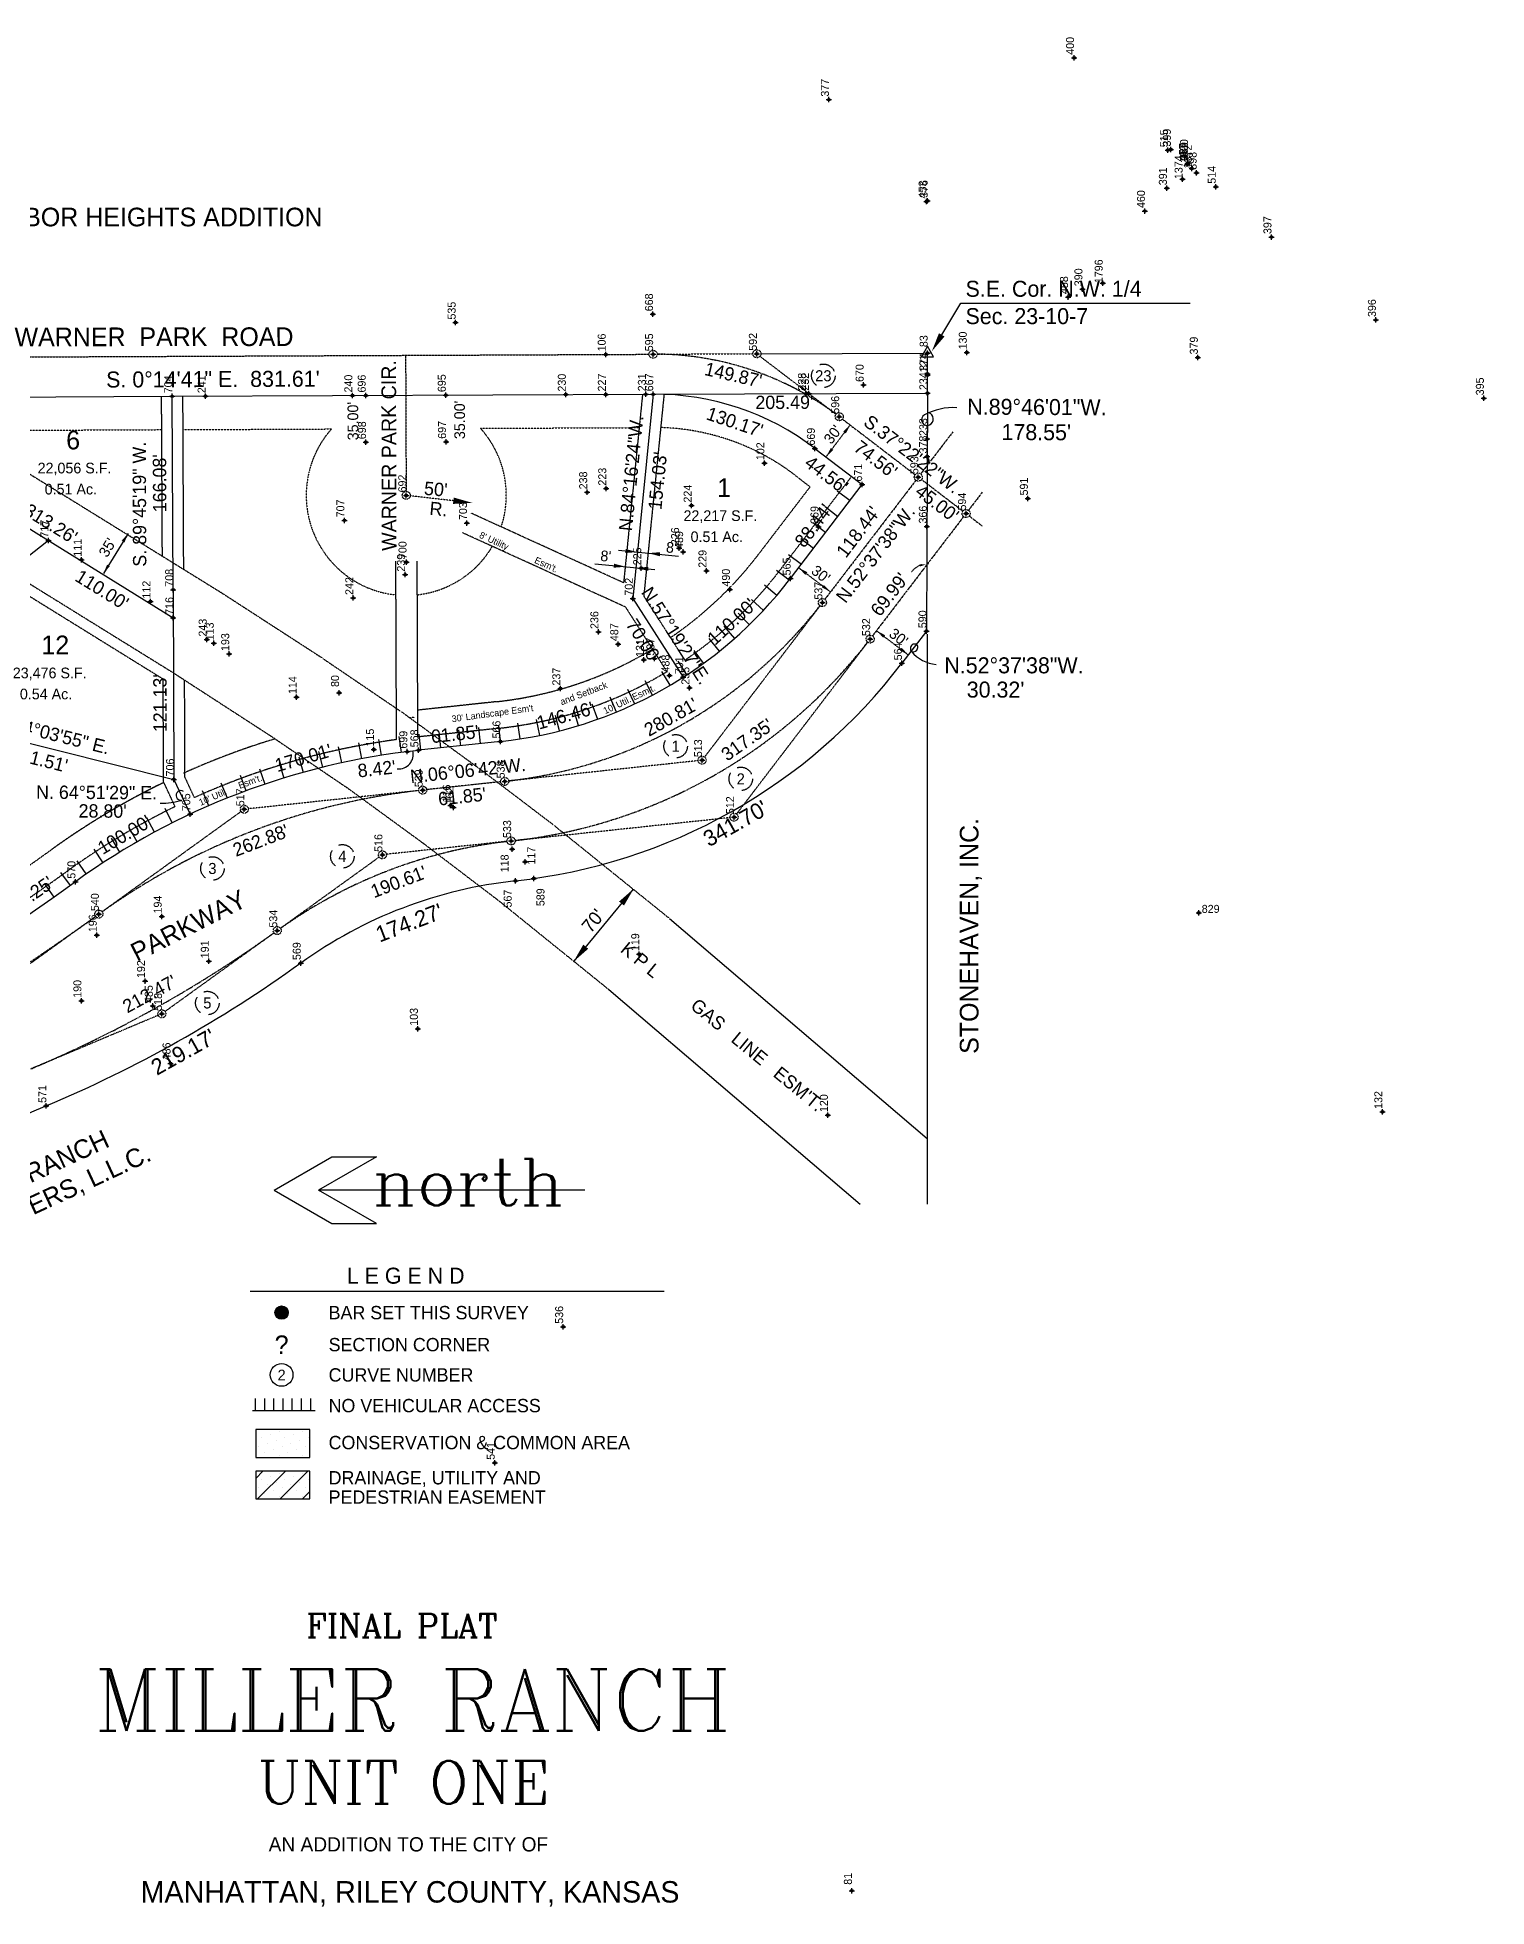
# Model space of a CAD drawing. Extents: x 26090 to 29323, y 9677 to 11446.
# Drawn here: x 28237 to 29323, y 10045 to 11446 of the extents above; entities that cross this region are included whole.
import ezdxf
from ezdxf.enums import TextEntityAlignment as Align

# ---------------------------------------------------------------- set-up
doc = ezdxf.new("R2010")
doc.units = 0
doc.header["$MEASUREMENT"] = 0
doc.header["$PDMODE"] = 34
doc.header["$PDSIZE"] = 2
for name, pattern in [('CENTER2', [1.125, 0.75, -0.125, 0.125, -0.125]), ('HIDDEN', [0.375, 0.25, -0.125]), ('HIDDEN2', [0.1875, 0.125, -0.0625])]:
    doc.linetypes.add(name, pattern=pattern)
doc.layers.get('0').update_dxf_attribs({"linetype": 'CONTINUOUS'})
for name, color, linetype in [('V-ANNO', 7, 'CONTINUOUS'), ('V-ANNO-BRNG', 8, 'CONTINUOUS'), ('V-ANNO-LGDN', 7, 'CONTINUOUS'), ('V-ANNO-TTLB', 8, 'CONTINUOUS'), ('V-CTRL', 8, 'CONTINUOUS'), ('V-ESMT', 5, 'HIDDEN'), ('V-ESMT-DIM', 7, 'CONTINUOUS'), ('V-ESMT-TEXT', 5, 'CONTINUOUS'), ('V-PROP-AREA', 8, 'CONTINUOUS'), ('V-PROP-DIM', 7, 'CONTINUOUS'), ('V-PROP-LINE', 1, 'CONTINUOUS'), ('V-PROP-SBCK', 8, 'HIDDEN2'), ('V-PROP-TEXT', 1, 'CONTINUOUS'), ('V-ROAD-CNTR', 3, 'CENTER2'), ('V-ROAD-DIM', 36, 'HIDDEN2'), ('V-ROAD-TEXT', 7, 'CONTINUOUS'), ('V-SITE-FENC', 5, 'CONTINUOUS')]:
    doc.layers.add(name, color=color, linetype=linetype)
doc.styles.add('DASHED', font='DASHED')
doc.styles.add('TITLE', font='COMPLEX')

# ---------------------------------------------------------------- blocks, each defined once
blk = doc.blocks.new('CURVNO')
blk.add_circle((0, 0), 0.085)
blk.add_attdef('CURVE', text='', height=0.08).set_placement((0, 0), align=Align.MIDDLE)
blk = doc.blocks.new('*X1')
at = {"color": 0}
for p, q in [((30182.4, 11563.4), (30182.4, 11563.4)), ((30189, 11565.6), (30189, 11565.6)), ((30195.7, 11567.8), (30195.7, 11567.8)), ((30200.1, 11563.4), (30200.1, 11563.4)), ((30206.7, 11565.6), (30206.7, 11565.6)), ((30213.3, 11567.8), (30213.3, 11567.8)), ((30217.8, 11563.4), (30217.8, 11563.4)), ((30180.2, 11556.8), (30180.2, 11556.8)), ((30184.6, 11552.4), (30184.6, 11552.4)), ((30186.8, 11559), (30186.8, 11559)), ((30191.2, 11554.6), (30191.2, 11554.6)), ((30193.5, 11561.2), (30193.5, 11561.2)), ((30195.7, 11550.1), (30195.7, 11550.1)), ((30197.9, 11556.8), (30197.9, 11556.8)), ((30202.3, 11552.4), (30202.3, 11552.4)), ((30204.5, 11559), (30204.5, 11559)), ((30208.9, 11554.6), (30208.9, 11554.6)), ((30211.1, 11561.2), (30211.1, 11561.2)), ((30213.3, 11550.1), (30213.3, 11550.1)), ((30215.6, 11556.8), (30215.6, 11556.8))]:
    blk.add_line(p, q, dxfattribs=at)
blk = doc.blocks.new('*X2')
at = {"color": 0}
for p, q in [((30174.4, 11348.6), (30179.8, 11354)), ((30175.8, 11333.2), (30196.6, 11354)), ((30192.6, 11333.2), (30213.4, 11354)), ((30209.4, 11333.2), (30214.9, 11338.7))]:
    blk.add_line(p, q, dxfattribs=at)

msp = doc.modelspace()

# ---------------------------------------------------------------- linework, layer by layer
at = {"layer": 'V-ANNO-BRNG'}
for p, q in [((28914.5, 11223.2), (28928.9, 11247)), ((28928.9, 11247), (29100.8, 11247)), ((28779, 11209.1), (28901, 11209.6)), ((28903.8, 11179.6), (28903.9, 11206.8)), ((28903.7, 10998.9), (28903.7, 10571.4))]:
    msp.add_line(p, q, dxfattribs=at)
msp.add_lwpolyline([(28904, 11214.7), (28899.4, 11206.8), (28908.5, 11206.8)], close=True, dxfattribs=at)
msp.add_solid([(28916.6, 11222), (28912.5, 11224.5), (28907.1, 11210.9)], dxfattribs=at)
at = {"layer": 'V-ANNO-LGDN'}
for p, q in [((28414.1, 10582.1), (28457.4, 10607.1)), ((28490.8, 10607.1), (28447.5, 10582.1)), ((28457.4, 10607.1), (28490.8, 10607.1)), ((28414.1, 10582.1), (28457.4, 10557.1)), ((28647, 10582.1), (28447.5, 10582.1)), ((28490.8, 10557.1), (28447.5, 10582.1)), ((28457.4, 10557.1), (28490.8, 10557.1)), ((28396.1, 10506.2), (28706.5, 10506.2)), ((28444.9, 10416.6), (28398, 10416.6)), ((28400.3, 10416.6), (28400.3, 10425.7)), ((28407.1, 10416.6), (28407.1, 10425.7)), ((28414, 10416.6), (28414, 10425.7)), ((28420.9, 10416.6), (28420.9, 10425.7)), ((28427.8, 10416.6), (28427.8, 10425.7)), ((28434.7, 10416.6), (28434.7, 10425.7)), ((28441.6, 10416.6), (28441.6, 10425.7)), ((28440.8, 10402.5), (28400.4, 10402.5)), ((28400.4, 10402.5), (28400.4, 10381.7)), ((28440.8, 10381.7), (28440.8, 10402.5)), ((28400.4, 10381.7), (28440.8, 10381.7)), ((28440.8, 10371.3), (28400.4, 10371.3)), ((28400.4, 10371.3), (28400.4, 10350.5)), ((28440.8, 10350.5), (28440.8, 10371.3)), ((28400.4, 10350.5), (28440.8, 10350.5))]:
    msp.add_line(p, q, dxfattribs=at)
at = {"layer": 'V-ANNO-LGDN', "const_width": 4.84}
msp.add_lwpolyline([(28417.3, 10490.2, 1), (28422.1, 10490.2, 1)], format="xyb", close=True, dxfattribs=at)
at = {"layer": 'V-ANNO-LGDN'}
msp.add_circle((28419.8, 10490.2), 5, dxfattribs=at)
for p in [(28630.8, 10479.6), (28579.5, 10377.6)]:
    msp.add_point(p, dxfattribs=at)
at = {"layer": 'V-CTRL'}
for p in [(29013.7, 11431), (28830, 11399.6), (29084.1, 11361.7), (29086.3, 11362.2), (29098.4, 11351.3), (29099.1, 11352.1), (29099.1, 11352.1), (29095.1, 11340), (29102, 11348), (29105.6, 11344.8), (28903.2, 11323.3), (28904, 11323.7), (29083.3, 11333.2), (29119.9, 11334.3), (29066.9, 11316.1), (29161.7, 11296.6), (29009.2, 11251.6), (29020, 11257.5), (29035.2, 11262), (28698.1, 11238.7), (28550.2, 11232.5), (29240, 11234.4), (28904, 11209.6), (28933.3, 11210.1), (28662.7, 11208.6), (28698.2, 11208.7), (28776, 11209.1), (29106.5, 11206.3), (28856, 11185.7), (28903.9, 11194), (28903.9, 11193), (28337.8, 11177.2), (28362.8, 11177.3), (28472.8, 11177.8), (28482.8, 11177.8), (28542.8, 11178.1), (28632.8, 11178.5), (28662.8, 11178.6), (28692.8, 11178.7), (28698.3, 11178.7), (28812.8, 11179.2), (28815, 11179.2), (28903.8, 11179.6), (29320.9, 11175.7), (28837.7, 11161.9), (28483, 11142.8), (28543, 11143.1), (28903.7, 11145.2), (28781.6, 11127.1), (28819.5, 11138), (28903.6, 11132.1), (28897, 11116.6), (28513.2, 11102.9), (28648.8, 11105.2), (28663.1, 11108), (28854.9, 11111), (28979.1, 11100.6), (28466.8, 11084.2), (28727.1, 11095.3), (28932.8, 11089.3), (28558.7, 11082.2), (28822.2, 11079.3), (28903.4, 11079.6), (28245, 11069), (28717.7, 11063.3), (28720.7, 11060.5), (28269.9, 11054.7), (28512.3, 11043.5), (28513.4, 11052.9), (28689.3, 11048.3), (28738.2, 11046.4), (28338.5, 11032.2), (28755.8, 11032.3), (28801.3, 11040.7), (28321.4, 11023.3), (28473.5, 11026), (28683, 11025.5), (28825.1, 11022.5), (28338.6, 11011.1), (28657.2, 11000.5), (28903.1, 11001.1), (28363.6, 10994.8), (28368.9, 10992), (28672.1, 10991.4), (28860.9, 10995.2), (28380.5, 10984), (28691.3, 10979.6), (28699.2, 10980.5), (28884.7, 10977), (28628.7, 10958.1), (28710.5, 10967.9), (28720.8, 10966.6), (28725.4, 10958.7), (28431, 10951.7), (28462.8, 10954.8), (28583.8, 10918.4), (28489, 10912.4), (28514, 10910.8), (28522.3, 10911.8), (28734.9, 10904.4), (28339.1, 10890), (28587, 10888.5), (28525.5, 10881.9), (28351.3, 10863.9), (28391.8, 10867.6), (28546.4, 10870.5), (28548.6, 10869), (28758.9, 10861.7), (28495.3, 10833.4), (28591.8, 10843.8), (28592.7, 10837.6), (28602.2, 10828.1), (28265.2, 10813.3), (28595, 10813.9), (28608.8, 10815.7), (28282.8, 10789), (29107.2, 10789.9), (28329.9, 10787.2), (28416.5, 10776.6), (28281.2, 10773.2), (28365.2, 10753.6), (28434.1, 10752.3), (28687.8, 10759), (28317.4, 10738.8), (28269.7, 10724), (28323.2, 10720.1), (28330.1, 10714.2), (28521.9, 10703), (28336.5, 10677.1), (28243.4, 10645.2), (29244.8, 10640.7), (28847.2, 10056.8)]:
    msp.add_point(p, dxfattribs=at)
at = {"layer": 'V-ESMT'}
for p, q in [((27958.1, 11205.6), (28337.8, 10970.4)), ((28138.2, 11176.3), (28375.2, 11029.6)), ((28330.4, 11057.4), (28329.8, 11177.2)), ((28346.4, 11047.4), (28345.8, 11177.2)), ((28690.3, 11178.7), (28676.1, 11037.4)), ((28706.4, 11178.6), (28691.2, 11027.4)), ((28793.3, 11046.8), (28847, 11117.1)), ((28777.4, 11058.9), (28815.9, 11109.3)), ((28676.1, 11037.4), (28562, 11089.5)), ((28677.5, 11019.2), (28555.3, 11074.9)), ((28505.9, 10919.8), (28505.4, 11053.6)), ((28521.9, 10921.8), (28521.4, 11053.6)), ((28216.3, 11036.3), (28330.7, 10965.4)), ((28375.2, 11029.6), (28450.1, 10981.1)), ((28677.5, 11019.2), (28708.6, 10970.7)), ((28691.2, 11027.4), (28722, 10979.4)), ((28450.7, 10980.6), (28508.6, 10941.3)), ((28330.7, 10965.4), (28331.1, 10888.2)), ((28337.8, 10970.4), (28412, 10922.3)), ((28346.8, 10964.6), (28347.1, 10891.8)), ((28580.7, 10948.2), (28521.9, 10941.9)), ((28509.6, 10940.7), (28567, 10898.8)), ((28411.4, 10922.7), (28469.3, 10883.4)), ((28582.8, 10928.3), (28521.9, 10921.8)), ((28347.1, 10891.8), (28354.3, 10876.3)), ((28567.6, 10898.4), (28623.4, 10856)), ((28331.1, 10888.2), (28339.8, 10869.5)), ((28468.4, 10884.1), (28525.8, 10842.2)), ((28624.2, 10855.3), (28709.8, 10786.3)), ((28525.2, 10842.7), (28581, 10800.2)), ((28580.2, 10800.9), (28665.8, 10731.8))]:
    msp.add_line(p, q, dxfattribs=at)
for centre, radius, start, end in [((28550.2, 11232.5), 285.9, 304.2794, 322.6273), ((28550.2, 11232.5), 305.9, 304.1745, 322.6273), ((28550.2, 11232.5), 285.9, 276.1117, 301.0724), ((28550.2, 11232.5), 305.9, 276.1117, 301.1773), ((28579.5, 10377.6), 567.2, 106.8816, 114.3043), ((28579.5, 10377.6), 547.2, 97.7297, 114.3043), ((28579.5, 10377.6), 567.2, 115.9502, 125.8076), ((28579.5, 10377.6), 567.2, 115.9797, 125.8076), ((28579.5, 10377.6), 547.2, 115.9797, 125.8076), ((27157.7, 12348.6), 1863.1, 303.8834, 305.8076), ((27157.7, 12348.6), 1883.1, 304.0155, 305.8076)]:
    msp.add_arc(centre, radius, start, end, dxfattribs=at)
at = {"layer": 'V-ESMT-DIM'}
for p, q in [((28304.7, 11074.4), (28286.2, 11044.3)), ((28672.2, 11061.8), (28717.2, 11057.4)), ((28654.6, 11051.7), (28699.6, 11047.3)), ((28683.2, 10807.7), (28638.7, 10753.7))]:
    msp.add_line(p, q, dxfattribs=at)
for points in [[(28299.9, 11068.9), (28302, 11067.6), (28304.7, 11074.4)], [(28677.6, 11062.7), (28677.4, 11059.7), (28686.5, 11060.4)], [(28703.3, 11057.3), (28703.5, 11060.3), (28694.4, 11059.6)], [(28291, 11049.8), (28289, 11051), (28286.2, 11044.3)], [(28668.9, 11051.7), (28668.6, 11048.7), (28677.7, 11049.4)], [(28694.5, 11046.3), (28694.7, 11049.3), (28685.6, 11048.6)], [(28672.7, 10798.4), (28676.4, 10795.4), (28683.7, 10808)], [(28649.6, 10763), (28645.9, 10766.1), (28638.6, 10753.4)]]:
    msp.add_solid(points, dxfattribs=at)
at = {"layer": 'V-ESMT-TEXT'}
for p, q in [((28710.5, 10785.7), (28903.7, 10620.7)), ((28665, 10732.4), (28853.4, 10571.6))]:
    msp.add_line(p, q, dxfattribs=at)
msp.add_point((28829.2, 10638.3), dxfattribs=at)
at = {"layer": 'V-PROP-DIM'}
for centre, radius, start, end in [((28903.7, 11159.6), 4.22, 117.9474, 295.2136), ((28923.2, 11122.8), 45.9, 86.7146, 117.9474), ((28903.4, 11160.2), 4.85, 295.2136, 74.3201), ((28894.6, 10988.1), 3.54, 116.6027, 220.5142), ((28892.9, 10989.5), 3.85, 261.3072, 338.7477), ((28894.1, 10989), 2.51, 338.7477, 116.6027), ((28913.2, 11004), 28, 220.5142, 264.1555), ((28507.3, 10909), 11.2, 265.8994, 12.2987), ((28344.2, 10878), 3.59, 55.4005, 277.3278), ((28328, 10939.8), 67.7, 270.7004, 284.5703)]:
    msp.add_arc(centre, radius, start, end, dxfattribs=at)
at = {"layer": 'V-PROP-LINE'}
for p, q in [((28072.2, 11176.1), (28337.8, 11177.2)), ((28072.2, 11176.1), (28338.6, 11011.1)), ((28337.8, 11177.2), (28698.3, 11178.7)), ((28338.5, 11032.2), (28337.8, 11177.2)), ((28698.3, 11178.7), (28683, 11025.5)), ((28698.3, 11178.7), (28903.8, 11179.6)), ((28903.8, 11179.6), (28903.1, 11001.1)), ((28819.5, 11138), (28854.9, 11111)), ((28801.3, 11040.7), (28854.9, 11111)), ((28245, 11069), (28134.4, 10982)), ((28338.5, 11032.2), (28339.1, 10890)), ((28683, 11025.5), (28720.8, 10966.6)), ((28903.1, 11001.1), (28884.7, 10977)), ((28143.6, 10939), (28339.1, 10890)), ((28583.8, 10918.4), (28522.3, 10911.8)), ((28339.1, 10890), (28351.3, 10863.9))]:
    msp.add_line(p, q, dxfattribs=at)
for centre, radius, start, end in [((28699.2, 10980.5), 198.3, 52.6273, 90.2447), ((28550.2, 11232.5), 315.9, 276.1117, 322.6273), ((28550.2, 11232.5), 420.9, 276.1117, 322.6273), ((28579.5, 10377.6), 537.2, 96.1117, 125.8076), ((27157.7, 12348.6), 1893.1, 295.2073, 305.8076), ((28630.8, 10479.6), 336.2, 96.1117, 125.8076), ((27867.8, 11537.3), 967.9, 292.8338, 305.8076), ((30715.6, 4773.8), 6370.6, 112.83375, 115.20725)]:
    msp.add_arc(centre, radius, start, end, dxfattribs=at)
at = {"layer": 'V-PROP-SBCK'}
for p, q in [((28178.3, 11151.5), (28330, 11152.2)), ((28346, 11152.2), (28457, 11152.7)), ((28568.9, 11153.2), (28687.8, 11153.7)), ((28804.4, 11118.2), (28815.9, 11109.3))]:
    msp.add_line(p, q, dxfattribs=at)
for centre, radius, start, end in [((28513.2, 11102.9), 75, 138.4344, 264.1215), ((28513.2, 11102.9), 75, 341.5987, 42.055), ((28699.2, 10980.5), 173.3, 52.6273, 88.4522), ((28513.2, 11102.9), 75, 276.3679, 329.3523), ((28579.5, 10377.6), 562.2, 96.1117, 96.5186)]:
    msp.add_arc(centre, radius, start, end, dxfattribs=at)
at = {"layer": 'V-ROAD-CNTR'}
for p, q in [((28016.2, 11205.8), (28695.2, 11208.7)), ((28512.7, 11207.9), (28513.1, 11105.9)), ((28840.1, 11160.1), (28894.6, 11118.4)), ((28922.9, 11150.5), (28898.8, 11119)), ((28895.2, 11114.2), (28826.9, 11024.9)), ((28899.4, 11114.8), (28930.4, 11091.1)), ((28944.9, 11105.2), (28934.6, 11091.7)), ((28930.9, 11086.9), (28862.7, 10997.6)), ((28935.1, 11087.5), (28944.9, 11080)), ((28584.1, 10888.2), (28528.5, 10882.3))]:
    msp.add_line(p, q, dxfattribs=at)
for centre, radius, start, end in [((28699.2, 10980.5), 228.3, 53.3803, 89.4917), ((28550.2, 11232.5), 345.9, 276.6086, 322.1303), ((28550.2, 11232.5), 390.9, 276.5514, 322.1875), ((28579.5, 10377.6), 507.2, 96.4506, 125.4687), ((28630.8, 10479.6), 366.2, 96.581, 125.3382), ((27157.7, 12348.6), 1923.1, 295.2966, 305.7182), ((27867.8, 11537.3), 937.9, 292.8338, 305.6243)]:
    msp.add_arc(centre, radius, start, end, dxfattribs=at)
at = {"layer": 'V-ROAD-DIM'}
for p, q in [((28701.2, 11208.8), (28773, 11209.1)), ((28778.3, 11207.2), (28835.4, 11163.7)), ((28827.8, 11131.7), (28845.9, 11155.6)), ((28548.5, 11098.9), (28516.1, 11102.6)), ((28807.1, 11048.8), (28831, 11030.7)), ((28823.3, 11020.1), (28736.7, 10906.7)), ((28865.4, 11001.6), (28889.3, 10983.5)), ((28859, 10992.8), (28760.7, 10864)), ((28731.9, 10904), (28590, 10888.8)), ((28522.6, 10881.6), (28394.8, 10867.9)), ((28389.4, 10865.9), (28285.2, 10790.7)), ((28755.9, 10861.3), (28594.8, 10844.1)), ((28588.8, 10843.5), (28498.3, 10833.8)), ((28492.9, 10831.7), (28419, 10778.4)), ((28280.4, 10787.2), (28140.5, 10686.3)), ((28414.1, 10774.9), (28332.5, 10716)), ((28327.3, 10713.1), (28231.8, 10672.9))]:
    msp.add_line(p, q, dxfattribs=at)
for centre in [(28698.2, 11208.7), (28776, 11209.1), (28837.7, 11161.9), (28897, 11116.6), (28513.2, 11102.9), (28932.8, 11089.3), (28825.1, 11022.5), (28860.9, 10995.2), (28734.9, 10904.4), (28587, 10888.5), (28525.5, 10881.9), (28391.8, 10867.6), (28758.9, 10861.7), (28495.3, 10833.4), (28591.8, 10843.8), (28282.8, 10789), (28416.5, 10776.6), (28330.1, 10714.2)]:
    msp.add_circle(centre, 3, dxfattribs=at)
msp.add_arc((28904.5, 11035.8), 15.9, 109.0939, 142.2799, dxfattribs=at)
for points in [[(28840.8, 11150.8), (28842.7, 11149.4), (28846.1, 11155.9)], [(28833.3, 11137), (28831.4, 11138.4), (28828, 11132)], [(28548.8, 11101.3), (28548.2, 11096.5), (28562.8, 11097.3)], [(28812.3, 11043.3), (28813.8, 11045.3), (28807.3, 11048.7)], [(28898.4, 11049.6), (28898.1, 11051.2), (28903.1, 11051.3)], [(28826.2, 11035.8), (28824.8, 11033.9), (28831.2, 11030.5)], [(28870.7, 10996.2), (28872.1, 10998.1), (28865.7, 11001.5)], [(28884.5, 10988.6), (28883.1, 10986.7), (28889.6, 10983.3)]]:
    msp.add_solid(points, dxfattribs=at)
at = {"layer": 'V-SITE-FENC'}
for p, q in [((28836.2, 11106.4), (28845.8, 11099.1)), ((28827.1, 11094.5), (28836.7, 11087.1)), ((28818, 11082.6), (28827.6, 11075.2)), ((28799.8, 11058.7), (28809.4, 11051.4)), ((28808.9, 11070.7), (28818.5, 11063.3)), ((28790.7, 11046.8), (28800.3, 11039.5)), ((28790.9, 11027.8), (28781.6, 11035.7)), ((28780.9, 11016.6), (28772, 11024.9)), ((28759.4, 10995.7), (28751.4, 11004.8)), ((28770.4, 11005.9), (28761.9, 11014.6)), ((28747.9, 10986.1), (28740.3, 10995.5)), ((28723.6, 10968.4), (28717, 10978.5)), ((28736, 10977), (28728.9, 10986.7)), ((28697.8, 10953.2), (28692.2, 10963.9)), ((28710.9, 10960.5), (28704.8, 10970.9)), ((28656.7, 10935), (28652.6, 10946.4)), ((28670.7, 10940.4), (28666.1, 10951.6)), ((28684.4, 10946.5), (28679.3, 10957.4)), ((28598.6, 10920.3), (28596.7, 10932.2)), ((28613.4, 10922.9), (28610.9, 10934.8)), ((28628, 10926.3), (28625, 10938)), ((28642.4, 10930.3), (28638.9, 10941.9)), ((28477.4, 10917.3), (28479.7, 10905.5)), ((28492.5, 10920), (28494.4, 10908)), ((28507.7, 10922.2), (28509.3, 10910.2)), ((28524.2, 10912), (28522.9, 10924)), ((28539.1, 10913.6), (28537.8, 10925.6)), ((28554, 10915.2), (28552.7, 10927.2)), ((28568.9, 10916.8), (28567.6, 10928.8)), ((28583.8, 10918.4), (28582.6, 10930.4)), ((28432.6, 10906.9), (28435.9, 10895.2)), ((28447.5, 10910.8), (28450.4, 10899.1)), ((28465, 10902.5), (28462.4, 10914.3)), ((28393.1, 10881.4), (28388.9, 10892.8)), ((28403.3, 10897.9), (28407.2, 10886.4)), ((28417.9, 10902.6), (28421.5, 10891)), ((28365.2, 10870.2), (28360.4, 10881.3)), ((28379.1, 10876), (28374.5, 10887.2)), ((28324.5, 10850.4), (28318.8, 10861.1)), ((28337.8, 10857.4), (28332.4, 10868.2)), ((28311.4, 10843.1), (28305.4, 10853.6)), ((28285.9, 10827.4), (28279.2, 10837.6)), ((28298.5, 10835.5), (28292.2, 10845.8)), ((28254.1, 10820.2), (28261.2, 10810.4)), ((28273.4, 10819.1), (28266.5, 10829)), ((28242, 10811.6), (28249, 10801.7))]:
    msp.add_line(p, q, dxfattribs=at)

# ---------------------------------------------------------------- block references
at = {"layer": 'V-ANNO-LGDN', "xscale": 100, "yscale": 100, "zscale": 100}
msp.add_blockref('CURVNO', (28419.8, 10443.5), dxfattribs=at).add_auto_attribs({'CURVE': '2'})
at = {"layer": 'V-ANNO-LGDN'}
for name, p in [('*X1', (-1777.8, -1166.7)), ('*X2', (-1774, -982.7)), ('*X1', (-1777.8, -1198))]:
    msp.add_blockref(name, p, dxfattribs=at)
at = {"layer": 'V-ROAD-DIM', "xscale": 103.5, "yscale": 103.5, "zscale": 103.5}
for p, values in [((28825.8, 11192.6), {'CURVE': '23'}), ((28715.1, 10914.8), {'CURVE': '1'}), ((28763.9, 10890.4), {'CURVE': '2'}), ((28465.3, 10832.3), {'CURVE': '4'}), ((28367.9, 10823.2), {'CURVE': '3'}), ((28364.1, 10722.3), {'CURVE': '5'})]:
    msp.add_blockref('CURVNO', p, dxfattribs=at).add_auto_attribs(values)

# ---------------------------------------------------------------- texts
at = {"layer": 'V-ANNO', "style": 'DASHED'}
msp.add_text('ARBOR HEIGHTS ADDITION', height=14, dxfattribs=at).set_placement((28200.8, 11304.6))
for s, rotation, p in [('STONEHAVEN, INC.', 90, (28942.1, 10684.2)), ('MILLER RANCH', 24.8531, (28165.4, 10556.5)), ('DEVELOPERS, L.L.C.', 24.8531, (28153.3, 10526))]:
    msp.add_text(s, height=14, rotation=rotation, dxfattribs=at).set_placement(p)
at = {"layer": 'V-ANNO-BRNG'}
for s, p in [('S.E. Cor. N.W. 1/4', (28932.4, 11251.8)), ('Sec. 23-10-7', (28932.4, 11231.3))]:
    msp.add_text(s, height=12, dxfattribs=at).set_placement(p)
at = {"layer": 'V-ANNO-LGDN', "style": 'TITLE'}
msp.add_text('north', height=35, dxfattribs=at).set_placement((28559.8, 10588), align=Align.MIDDLE)
at = {"layer": 'V-ANNO-LGDN'}
for s, height, p in [('L E G E N D', 12, (28468.6, 10511.9)), ('BAR SET THIS SURVEY', 10, (28455, 10485.2)), ('SECTION CORNER', 10, (28455, 10461.2)), ('CURVE NUMBER', 10, (28455, 10438.5)), ('NO VEHICULAR ACCESS', 10, (28455, 10415.5)), ('CONSERVATION & COMMON AREA', 10, (28455, 10387.8)), ('DRAINAGE, UTILITY AND', 10, (28455, 10361.4)), ('PEDESTRIAN EASEMENT', 10, (28455, 10346.9))]:
    msp.add_text(s, height=height, dxfattribs=at).set_placement(p)
for s, p in [(' 536 ', (28630.8, 10479.6)), (' 541 ', (28579.5, 10377.6))]:
    msp.add_text(s, height=6, rotation=90, dxfattribs=at).set_placement(p)
msp.add_text('%%133', height=14, dxfattribs=at).set_placement((28419.8, 10466.2), align=Align.MIDDLE)
at = {"layer": 'V-ANNO-TTLB', "style": 'TITLE'}
for s, height, p in [('FINAL PLAT', 17.87, (28510, 10246.6)), ('MILLER RANCH', 46.17, (28518.1, 10176.6)), ('UNIT ONE', 32.17, (28511.3, 10122))]:
    msp.add_text(s, height=height, dxfattribs=at).set_placement(p, align=Align.CENTER)
at = {"layer": 'V-ANNO-TTLB'}
for s, height, p in [('AN ADDITION TO THE CITY OF', 10.722, (28514.8, 10086.2)), ('MANHATTAN, RILEY COUNTY, KANSAS', 16.083, (28516, 10047.9))]:
    msp.add_text(s, height=height, dxfattribs=at).set_placement(p, align=Align.CENTER)
at = {"layer": 'V-CTRL'}
for s, p in [(' 400 ', (29013.7, 11431)), (' 377 ', (28830, 11399.6)), (' 515 ', (29084.1, 11361.7)), (' 399 ', (29086.3, 11362.2)), (' 457 ', (29098.4, 11351.3)), ('1800 ', (29099.1, 11352.1)), (' 389 ', (29099.1, 11352.1)), ('1374 ', (29095.1, 11340)), ('1372 ', (29102, 11348)), (' 398 ', (29105.6, 11344.8)), (' 453 ', (28903.2, 11323.3)), (' 376 ', (28904, 11323.7)), (' 391 ', (29083.3, 11333.2)), (' 514 ', (29119.9, 11334.3)), (' 460 ', (29066.9, 11316.1)), (' 397 ', (29161.7, 11296.6)), (' 390 ', (29020, 11257.5)), ('1796 ', (29035.2, 11262)), (' 668 ', (28698.1, 11238.7)), (' 458 ', (29009.2, 11251.6)), (' 535 ', (28550.2, 11232.5)), (' 396 ', (29240, 11234.4)), (' 130 ', (28933.3, 11210.1)), (' 106 ', (28662.7, 11208.6)), (' 595 ', (28698.2, 11208.7)), (' 592 ', (28776, 11209.1)), ('  83 ', (28904, 11209.6)), (' 379 ', (29106.5, 11206.3)), (' 670 ', (28856, 11185.7)), (' 374 ', (28903.9, 11194)), (' 121 ', (28903.9, 11193)), (' 704 ', (28337.8, 11177.2)), (' 241 ', (28362.8, 11177.3)), (' 240 ', (28472.8, 11177.8)), (' 696 ', (28482.8, 11177.8)), (' 695 ', (28542.8, 11178.1)), (' 230 ', (28632.8, 11178.5)), (' 227 ', (28662.8, 11178.6)), (' 231 ', (28692.8, 11178.7)), (' 667 ', (28698.3, 11178.7)), (' 228 ', (28812.8, 11179.2)), (' 232 ', (28815, 11179.2)), (' 234 ', (28903.8, 11179.6)), (' 395 ', (29320.9, 11175.7)), (' 596 ', (28837.7, 11161.9)), (' 698 ', (28483, 11142.8)), (' 697 ', (28543, 11143.1)), (' 233 ', (28903.7, 11145.2)), (' 102 ', (28781.6, 11127.1)), (' 669 ', (28819.5, 11138)), (' 378 ', (28903.6, 11132.1)), (' 593 ', (28897, 11116.6)), (' 692 ', (28513.2, 11102.9)), (' 238 ', (28648.8, 11105.2)), (' 223 ', (28663.1, 11108)), (' 671 ', (28854.9, 11111)), (' 591 ', (28979.1, 11100.6)), (' 707 ', (28466.8, 11084.2)), (' 224 ', (28727.1, 11095.3)), (' 594 ', (28932.8, 11089.3)), (' 703 ', (28558.7, 11082.2)), (' 369 ', (28822.2, 11079.3)), (' 366 ', (28903.4, 11079.6)), (' 717 ', (28245, 11069)), (' 226 ', (28717.7, 11063.3)), (' 489 ', (28720.7, 11060.5)), (' 111 ', (28269.9, 11054.7)), (' 239 ', (28512.3, 11043.5)), (' 700 ', (28513.4, 11052.9)), (' 225 ', (28689.3, 11048.3)), (' 229 ', (28738.2, 11046.4)), (' 708 ', (28338.5, 11032.2)), (' 490 ', (28755.8, 11032.3)), (' 565 ', (28801.3, 11040.7)), (' 112 ', (28321.4, 11023.3)), (' 242 ', (28473.5, 11026)), (' 702 ', (28683, 11025.5)), (' 537 ', (28825.1, 11022.5)), (' 716 ', (28338.6, 11011.1)), (' 236 ', (28657.2, 11000.5)), (' 590 ', (28903.1, 11001.1)), (' 243 ', (28363.6, 10994.8)), (' 113 ', (28368.9, 10992)), (' 487 ', (28672.1, 10991.4)), (' 532 ', (28860.9, 10995.2)), (' 193 ', (28380.5, 10984)), (' 131 ', (28691.3, 10979.6)), (' 597 ', (28699.2, 10980.5)), (' 564 ', (28884.7, 10977)), (' 237 ', (28628.7, 10958.1)), (' 488 ', (28710.5, 10967.9)), (' 701 ', (28720.8, 10966.6)), (' 235 ', (28725.4, 10958.7)), (' 114 ', (28431, 10951.7)), ('  80 ', (28462.8, 10954.8)), (' 566 ', (28583.8, 10918.4)), (' 115 ', (28489, 10912.4)), (' 699 ', (28514, 10910.8)), (' 568 ', (28522.3, 10911.8)), (' 513 ', (28734.9, 10904.4)), (' 706 ', (28339.1, 10890)), (' 538 ', (28587, 10888.5)), (' 539 ', (28525.5, 10881.9)), (' 705 ', (28351.3, 10863.9)), (' 517 ', (28391.8, 10867.6)), (' 116 ', (28546.4, 10870.5)), (' 162 ', (28548.6, 10869)), (' 512 ', (28758.9, 10861.7)), (' 516 ', (28495.3, 10833.4)), (' 533 ', (28591.8, 10843.8)), (' 118 ', (28589.9, 10818.1)), (' 117 ', (28609.9, 10823.9)), (' 570 ', (28265.2, 10813.3)), (' 567 ', (28592.2, 10791.7)), (' 589 ', (28616.8, 10792.7)), (' 540 ', (28282.8, 10789)), (' 194 ', (28329.9, 10787.2)), (' 534 ', (28416.5, 10776.6)), (' 196 ', (28281.2, 10773.2)), (' 191 ', (28365.2, 10753.6)), (' 569 ', (28434.1, 10752.3)), (' 119 ', (28687.8, 10759)), (' 192 ', (28317.4, 10738.8)), (' 190 ', (28269.7, 10724)), (' 485 ', (28323.2, 10720.1)), (' 518 ', (28330.1, 10714.2)), (' 103 ', (28521.9, 10703)), (' 486 ', (28336.5, 10677.1)), (' 571 ', (28243.4, 10645.2)), (' 132 ', (29244.8, 10640.7)), ('  81 ', (28847.2, 10056.8))]:
    msp.add_text(s, height=6, rotation=90, dxfattribs=at).set_placement(p)
msp.add_text(' 829 ', height=6, dxfattribs=at).set_placement((29107.2, 10789.9))
at = {"layer": 'V-ESMT-DIM'}
for s, height, rotation, p in [("35'", 8, 58.8236, (28289, 11055.8)), ("8'", 8, 354.7244, (28658.4, 11053.8)), ("8'", 8, 354.7244, (28707.6, 11060.2)), ("70'", 10, 50.584, (28651.5, 10774.1))]:
    msp.add_text(s, height=height, rotation=rotation, dxfattribs=at).set_placement(p)
at = {"layer": 'V-ESMT-TEXT'}
for s, height, rotation, p in [("8' Utility            Esm't.", 5, 335.4875, (28567.4, 11071.4)), ('and Setback', 5, 21.0437, (28629.7, 10945.5)), ("10' Util. Esm't.", 5, 25.3753, (28662.3, 10938.8)), ("30' Landscape Esm't", 5, 7.8452, (28547.6, 10932.8)), ("Esm't.", 5, 20.2976, (28388.4, 10882.8)), ("10' Util.", 5, 23.8494, (28359.1, 10870.1)), ('K P L ', 10, 320.584, (28673, 10761.2)), (" GAS   LINE   ESM'T.", 10, 320.584, (28722.6, 10721.2)), (' 120 ', 6, 90, (28829.2, 10638.3))]:
    msp.add_text(s, height=height, rotation=rotation, dxfattribs=at).set_placement(p)
at = {"layer": 'V-PROP-AREA'}
for s, p in [('22,056 S.F.', (28236.9, 11119.4)), ('0.51 Ac.', (28242.2, 11103.6)), ('22,217 S.F.', (28721, 11083.7)), ('0.51 Ac.', (28726.3, 11067.9)), ('23,476 S.F.', (28218.3, 10965.8)), ('0.54 Ac.', (28223.6, 10950))]:
    msp.add_text(s, height=8, dxfattribs=at).set_placement(p)
at = {"layer": 'V-PROP-DIM'}
for s, height, rotation, p in [('S. 0%%d14\'41" E.  831.61\'', 12, 0.2447, (28368.3, 11190.1)), ("35.00'", 8, 90.2447, (28473.2, 11158.6)), ("35.00'", 8, 90.2447, (28553.2, 11159.5)), ("205.49'", 10, 0.2447, (28796.6, 11172.7)), ('N.89%%d46\'01"W.', 12, 359.767, (28985.9, 11169.2)), ('N.84%%d16\'24"W.', 10, 84.2732, (28681.7, 11119.6)), ("130.17'", 10, 341.436, (28759.5, 11157.9)), ('S.37%%d22\'22"W.', 10, 322.6273, (28892.4, 11133.9)), ("178.55'", 12, 359.767, (28985.4, 11150.3)), ('N. 31%%d46\'15" E.  313.26\'', 10, 328.2293, (28205.1, 11107.6)), ('S. 89%%d45\'19" W.', 10, 90.2447, (28313.2, 11096.3)), ("166.08'", 10, 90.2447, (28328.3, 11112)), ("154.03'", 10, 84.2732, (28701.6, 11113.9)), ("44.56'", 10, 322.6273, (28828.2, 11118.6)), ("88.44'", 10, 52.6273, (28818.4, 11080.3)), ('N.52%%d37\'38"W.', 10, 52.6273, (28864.9, 11059)), ("110.00'", 10, 328.2293, (28285.2, 11032.2)), ('N.57%%d19\'27"E.', 10, 302.6759, (28715.5, 10997.8)), ("110.00'", 10, 42.6516, (28757.1, 11008.3)), ("70.00'", 10, 302.6759, (28691.3, 10993.7)), ("121.13'", 10, 90.2447, (28328.6, 10947.1)), ("146.46'", 10, 15.5126, (28632.3, 10937.9)), ('N. 14%%d03\'55" E.', 10, 345.9348, (28246.6, 10924.5)), ("61.85'", 10, 6.1655, (28549.6, 10924)), ("201.51'", 10, 345.9348, (28238.1, 10905.2)), ("170.01'", 10, 16.0759, (28436, 10906.2)), ("8.42'", 10, 6.1655, (28491, 10897.9)), ('N.06%%d06\'42"W.', 10, 6.1117, (28559.4, 10896.7)), ('N. 64%%d51\'29" E.', 10, 359.7175, (28281.1, 10880.2)), ("61.85'", 10, 6.1117, (28555, 10877.2)), ("28.80'", 10, 359.7175, (28285.6, 10866.3)), ("100.00'", 10, 30.4748, (28301.9, 10848.6)), ("341.70'", 12, 29.3695, (28759.9, 10857)), ("65.25'", 10, 34.8202, (28232.4, 10803.8)), ("174.27'", 12, 20.9596, (28515.4, 10782.6)), ("219.17'", 12, 29.3207, (28346.1, 10685.7))]:
    msp.add_text(s, height=height, rotation=rotation, dxfattribs=at).set_placement(p, align=Align.MIDDLE)
for s, p in [('N.52%%d37\'38"W.', (28916.5, 10969.5)), ("30.32'", (28933.3, 10951.3))]:
    msp.add_text(s, height=12, dxfattribs=at).set_placement(p)
at = {"layer": 'V-PROP-TEXT'}
for s, p in [('6', (28258.3, 11137.4)), ('1', (28746.2, 11101.7)), ('12', (28239.7, 10983.8))]:
    msp.add_text(s, height=14, dxfattribs=at).set_placement(p)
at = {"layer": 'V-ROAD-DIM'}
for s, rotation, p in [("149.87'", 347.1504, (28758.4, 11193.3)), ("74.56'", 322.6273, (28865.1, 11130.1)), ("45.00'", 322.6273, (28911.1, 11097.1)), ("118.44'", 52.6273, (28851.9, 11075.6)), ("69.99'", 52.6273, (28875.3, 11028.7)), ("280.81'", 29.3695, (28711.6, 10936.8)), ("317.35'", 35.0092, (28768.7, 10919.8)), ("262.88'", 20.9596, (28404.1, 10844.3)), ("190.61'", 20.9596, (28507.5, 10813.3)), ("212.47'", 28.5593, (28320.8, 10729.3))]:
    msp.add_text(s, height=10, rotation=rotation, dxfattribs=at).set_placement(p, align=Align.MIDDLE)
for s, height, rotation, p in [("30'  ", 8, 52.5607, (28831.8, 11140.6)), ("50' ", 10, 354.9142, (28526.2, 11103.4)), ('R.', 10, 354.9142, (28530.3, 11088.3)), ("30'  ", 8, 322.5607, (28816, 11044.9)), ("30'  ", 8, 322.5607, (28874.3, 10997.7))]:
    msp.add_text(s, height=height, rotation=rotation, dxfattribs=at).set_placement(p)
at = {"layer": 'V-ROAD-TEXT'}
for s, height, rotation, p in [('WARNER  PARK  ROAD', 14, 0.0595, (28219.6, 11214.7)), ('WARNER PARK CIR.', 11, 90.1521, (28505.9, 11061.3)), ('PARKWAY', 14, 26.8927, (28311.3, 10753))]:
    msp.add_text(s, height=height, rotation=rotation, dxfattribs=at).set_placement(p)

doc.saveas('drawing.dxf')
